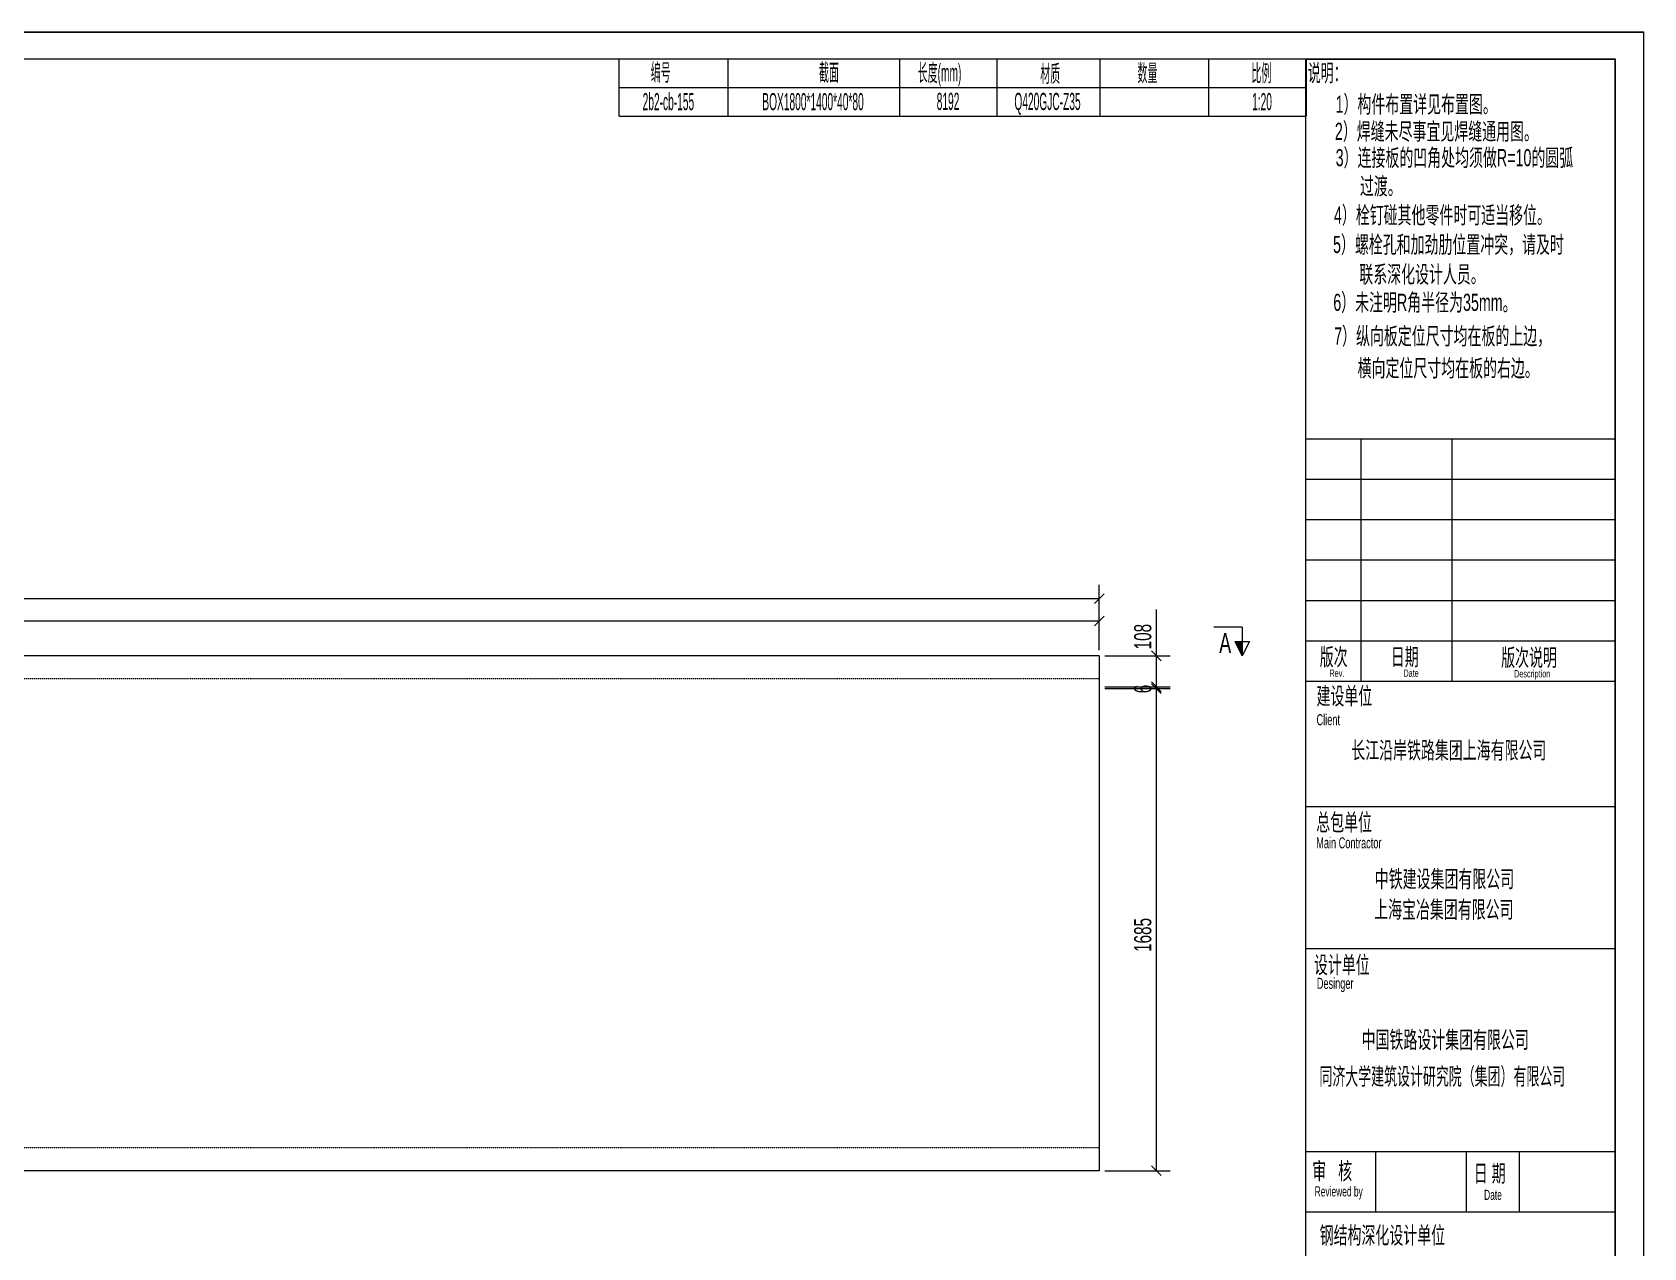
# Model space of a CAD drawing. Header units: millimetres. Extents: x 48 to 11980, y 100 to 8500.
# Drawn here: x 6348 to 11980, y 4251 to 8500 of the extents above; entities that cross this region are included whole.
import ezdxf

# ---------------------------------------------------------------- set-up
doc = ezdxf.new("R2010")
doc.units = ezdxf.units.MM
doc.linetypes.add('XKITLINE00', pattern=[0])
doc.linetypes.add('XKITLINE04', pattern=[3, 0.5, -0.5, 0.5, -0.5, 0.5, -0.5])
for name, color, linetype, lineweight in [('DrawingSheet', 5, 'Continuous', 0), ('OtherObjectType', 1, 'Continuous', 0), ('Part', 2, 'Continuous', 0), ('Section', 6, 'Continuous', 0), ('Z-DIMENSIONS', 1, 'Continuous', 0)]:
    doc.layers.add(name, color=color, linetype=linetype, lineweight=lineweight)
doc.styles.add('$TD_AUDIT_GENERATED_(D3)', font='ARIAL.TTF')
doc.styles.add('$TD_AUDIT_GENERATED_(E7)', font='ARIAL.TTF')
doc.styles.add('Arial', font='arial.ttf')
doc.styles.add('romsim', font='ARIAL.TTF')

# ---------------------------------------------------------------- blocks, each defined once
blk = doc.blocks.new('*A1')
at = {"layer": 'Part', "color": 4, "linetype": 'XKITLINE00', "lineweight": 0}
for p, q in [((10077, 6320), (1963, 6320)), ((10077, 6320), (10077, 4520)), ((10077, 4520), (1885, 4520))]:
    blk.add_line(p, q, dxfattribs=at)
at = {"layer": 'Part', "color": 7, "linetype": 'XKITLINE04', "lineweight": 0}
for p, q in [((10077, 6240), (1923, 6240)), ((10077, 4600), (1968, 4600))]:
    blk.add_line(p, q, dxfattribs=at)
blk = doc.blocks.new('*A3')
at = {"layer": 'DrawingSheet', "color": 5, "linetype": 'XKITLINE00', "lineweight": 0}
for p, q in [((11980, 8500), (100, 8500)), ((11980, 100), (11980, 8500))]:
    blk.add_line(p, q, dxfattribs=at)
blk = doc.blocks.new('*A4')
at = {"layer": 'OtherObjectType', "color": 7, "linetype": 'XKITLINE00', "lineweight": 0}
for p, q in [((8400, 8207), (8400, 8407)), ((8400, 8407), (10800, 8407)), ((8780, 8207), (8780, 8407)), ((9380, 8207), (9380, 8407)), ((9720, 8207), (9720, 8407)), ((10080, 8207), (10080, 8407)), ((10460, 8207), (10460, 8407)), ((10800, 8407), (10800, 8207)), ((8400, 8307), (10800, 8307)), ((8400, 8207), (10800, 8207))]:
    blk.add_line(p, q, dxfattribs=at)
at = {"layer": 'OtherObjectType', "color": 7, "width": 0.425}
for s, style, p in [('\\M+5B1E0\\M+5BAC5', 'Arial', (8509.8, 8329.8)), ('\\M+5BDD8\\M+5C3E6', 'Arial', (9097.7, 8329.7)), ('\\M+5B3A4\\M+5B6C8(mm)', 'Arial', (9442.7, 8328.8)), ('\\M+5B2C4\\M+5D6CA', 'Arial', (9871, 8325.4)), ('\\M+5CAFD\\M+5C1BF', 'Arial', (10210.7, 8327.7)), ('\\M+5B1C8\\M+5C0FD', 'Arial', (10608.9, 8327.4)), ('2b2-cb-155', '$TD_AUDIT_GENERATED_(D3)', (8481.4, 8227.5)), ('BOX1800*1400*40*80', '$TD_AUDIT_GENERATED_(D3)', (8899.6, 8227.3)), ('8192', '$TD_AUDIT_GENERATED_(D3)', (9509.1, 8228.2)), ('Q420GJC-Z35', '$TD_AUDIT_GENERATED_(D3)', (9780.5, 8228)), ('1:20', '$TD_AUDIT_GENERATED_(D3)', (10611.2, 8227.5))]:
    blk.add_text(s, height=60, dxfattribs=dict(at, style=style)).set_placement(p)
blk = doc.blocks.new('*A5')
at = {"layer": 'OtherObjectType', "color": 7, "linetype": 'XKITLINE00', "lineweight": 0}
for p, q in [((100, 8500), (11980, 8500)), ((11980, 100), (11980, 8500)), ((360.1, 8407), (11880.6, 8407)), ((10798, 8406), (10798, 192)), ((10798, 8406), (11879.4, 8406)), ((11879.4, 8406), (11879.4, 192)), ((11880.6, 8407), (11880.6, 193)), ((10798, 7078.9), (11879.4, 7078.9)), ((10991.1, 7078.9), (10991.1, 6231.3)), ((11309, 7078.9), (11309, 6231.3)), ((10798, 6937.6), (11879.4, 6937.6)), ((10798, 6796.4), (11879.4, 6796.4)), ((10798, 6655.1), (11879.4, 6655.1)), ((10798, 6513.8), (11879.4, 6513.8)), ((10798, 6372.6), (11879.4, 6372.6)), ((10798, 6231.3), (11879.4, 6231.3)), ((10798, 5793.3), (11879.4, 5793.3)), ((10798, 5297.3), (11879.4, 5297.3)), ((10798, 4587.4), (11879.4, 4587.4)), ((11044, 4376), (11044, 4588)), ((11360, 4376), (11360, 4588)), ((11546, 4376), (11546, 4588)), ((10798, 4376.3), (11879.4, 4376.3))]:
    blk.add_line(p, q, dxfattribs=at)
at = {"layer": 'OtherObjectType', "color": 7, "style": '$TD_AUDIT_GENERATED_(E7)'}
for s, height, width, p in [('\\M+5CBB5\\M+5C3F7\\M+5A3BA', 60, 0.553327, (10805.8, 8328)), ('1\\M+5A3A9\\M+5B9B9\\M+5BCFE\\M+5B2BC\\M+5D6C3\\M+5CFEA\\M+5BCFB\\M+5B2BC\\M+5D6C3\\M+5CDBC\\M+5A1A3', 60, 0.595, (10903, 8218.4)), ('2\\M+5A3A9\\M+5BAB8\\M+5B7EC\\M+5CEB4\\M+5BEA1\\M+5CAC2\\M+5D2CB\\M+5BCFB\\M+5BAB8\\M+5B7EC\\M+5CDA8\\M+5D3C3\\M+5CDBC\\M+5A1A3', 60, 0.595, (10900.6, 8123.6)), ('3\\M+5A3A9\\M+5C1AC\\M+5BDD3\\M+5B0E5\\M+5B5C4\\M+5B0BC\\M+5BDC7\\M+5B4A6\\M+5BEF9\\M+5D0EB\\M+5D7F6R=10\\M+5B5C4\\M+5D4B2\\M+5BBA1', 60, 0.595, (10903.4, 8031.6)), ('\\M+5B9FD\\M+5B6C9\\M+5A1A3', 60, 0.595, (10988, 7932)), ('4\\M+5A3A9\\M+5CBA8\\M+5B6A4\\M+5C5F6\\M+5C6E4\\M+5CBFB\\M+5C1E3\\M+5BCFE\\M+5CAB1\\M+5BFC9\\M+5CACA\\M+5B5B1\\M+5D2C6\\M+5CEBB\\M+5A1A3', 60, 0.595, (10897.4, 7830.8)), ('5\\M+5A3A9\\M+5C2DD\\M+5CBA8\\M+5BFD7\\M+5BACD\\M+5BCD3\\M+5BEA2\\M+5C0DF\\M+5CEBB\\M+5D6C3\\M+5B3E5\\M+5CDBB\\M+5A3AC\\M+5C7EB\\M+5BCB0\\M+5CAB1', 60, 0.595, (10894, 7728)), ('\\M+5C1AA\\M+5CFB5\\M+5C9EE\\M+5BBAF\\M+5C9E8\\M+5BCC6\\M+5C8CB\\M+5D4B1\\M+5A1A3', 60, 0.595, (10986, 7624)), ('6\\M+5A3A9\\M+5CEB4\\M+5D7A2\\M+5C3F7R\\M+5BDC7\\M+5B0EB\\M+5BEB6\\M+5CEAA35mm\\M+5A1A3', 60, 0.595, (10895, 7525.7)), ('7\\M+5A3A9\\M+5D7DD\\M+5CFF2\\M+5B0E5\\M+5B6A8\\M+5CEBB\\M+5B3DF\\M+5B4E7\\M+5BEF9\\M+5D4DA\\M+5B0E5\\M+5B5C4\\M+5C9CF\\M+5B1DF\\M+5A3AC', 60, 0.595, (10898, 7408)), ('\\M+5BAE1\\M+5CFF2\\M+5B6A8\\M+5CEBB\\M+5B3DF\\M+5B4E7\\M+5BEF9\\M+5D4DA\\M+5B0E5\\M+5B5C4\\M+5D3D2\\M+5B1DF\\M+5A1A3', 60, 0.595, (10980, 7296)), ('\\M+5B0E6\\M+5B4CE', 60, 0.595, (10847.7, 6286.3)), ('\\M+5C8D5\\M+5C6DA', 60, 0.595, (11096, 6286.3)), ('\\M+5B0E6\\M+5B4CE\\M+5CBB5\\M+5C3F7', 60, 0.595, (11481.7, 6284.3)), ('Rev.', 25.43, 0.595, (10881.8, 6246.7)), ('Date', 25.43, 0.595, (11140.1, 6246.7)), ('Description', 25.427, 0.595, (11526.9, 6244.7)), ('\\M+5BDA8\\M+5C9E8\\M+5B5A5\\M+5CEBB', 60, 0.595, (10836.5, 6149.7)), ('Client', 38.54, 0.595, (10836.5, 6077.5)), ('\\M+5B3A4\\M+5BDAD\\M+5D1D8\\M+5B0B6\\M+5CCFA\\M+5C2B7\\M+5BCAF\\M+5CDC5\\M+5C9CF\\M+5BAA3\\M+5D3D0\\M+5CFDE\\M+5B9AB\\M+5CBBE', 60, 0.595, (10957.9, 5960)), ('\\M+5D7DC\\M+5B0FC\\M+5B5A5\\M+5CEBB', 60, 0.595, (10835.5, 5708.3)), ('Main Contractor', 38.545, 0.595, (10835.5, 5647)), ('\\M+5D6D0\\M+5CCFA\\M+5BDA8\\M+5C9E8\\M+5BCAF\\M+5CDC5\\M+5D3D0\\M+5CFDE\\M+5B9AB\\M+5CBBE', 60, 0.595, (11040, 5510)), ('\\M+5C9CF\\M+5BAA3\\M+5B1A6\\M+5D2B1\\M+5BCAF\\M+5CDC5\\M+5D3D0\\M+5CFDE\\M+5B9AB\\M+5CBBE', 60, 0.595, (11037.8, 5403.4)), ('\\M+5C9E8\\M+5BCC6\\M+5B5A5\\M+5CEBB', 60, 0.595, (10827.4, 5210)), ('Desinger', 38.54, 0.595, (10837.5, 5155.9)), ('\\M+5D6D0\\M+5B9FA\\M+5CCFA\\M+5C2B7\\M+5C9E8\\M+5BCC6\\M+5BCAF\\M+5CDC5\\M+5D3D0\\M+5CFDE\\M+5B9AB\\M+5CBBE', 60, 0.595, (10994, 4948)), ('\\M+5CDAC\\M+5BCC3\\M+5B4F3\\M+5D1A7\\M+5BDA8\\M+5D6FE\\M+5C9E8\\M+5BCC6\\M+5D1D0\\M+5BEBF\\M+5D4BA\\M+5A3A8\\M+5BCAF\\M+5CDC5\\M+5A3A9\\M+5D3D0\\M+5CFDE\\M+5B9AB\\M+5CBBE', 60, 0.5525, (10846.5, 4820)), ('\\M+5C9F3   \\M+5BACB', 60, 0.595, (10821.8, 4489)), ('\\M+5C8D5 \\M+5C6DA', 60, 0.595, (11385.8, 4481)), ('Reviewed by', 35.315, 0.595, (10830, 4430)), ('Date', 35.32, 0.595, (11422, 4418)), ('\\M+5B8D6\\M+5BDE1\\M+5B9B9\\M+5C9EE\\M+5BBAF\\M+5C9E8\\M+5BCC6\\M+5B5A5\\M+5CEBB', 60, 0.595, (10847.4, 4264.6))]:
    blk.add_text(s, height=height, dxfattribs=dict(at, width=width)).set_placement(p)
blk = doc.blocks.new('*A6')
at = {"layer": 'Z-DIMENSIONS', "color": 3, "linetype": 'XKITLINE00', "lineweight": 0}
for p, q in [((10094, 6537), (10060, 6503)), ((10077, 6340), (10077, 6568)), ((1885, 6520), (10077, 6520))]:
    blk.add_line(p, q, dxfattribs=at)
at = {"layer": 'Z-DIMENSIONS', "color": 7}
blk.add_point((10077, 6520), dxfattribs=at)
blk = doc.blocks.new('*A29')
at = {"layer": 'Z-DIMENSIONS', "color": 3, "linetype": 'XKITLINE00', "lineweight": 0}
for p, q in [((10077, 6340), (10077, 6490)), ((2390, 6442), (10077, 6442)), ((10094, 6459), (10060, 6425))]:
    blk.add_line(p, q, dxfattribs=at)
at = {"layer": 'Z-DIMENSIONS', "color": 7}
blk.add_point((10077, 6442), dxfattribs=at)
blk = doc.blocks.new('*A33')
at = {"layer": 'Z-DIMENSIONS', "color": 3, "linetype": 'XKITLINE00', "lineweight": 0}
for p, q in [((10097, 6205.4), (10325, 6205.4)), ((10260, 6222.4), (10294, 6188.5)), ((10277, 4520), (10277, 6205.4)), ((10097, 4520), (10325, 4520)), ((10260, 4537), (10294, 4503))]:
    blk.add_line(p, q, dxfattribs=at)
at = {"layer": 'Z-DIMENSIONS', "color": 7}
for p in [(10277, 6205.4), (10277, 4520)]:
    blk.add_point(p, dxfattribs=at)
at = {"layer": 'Z-DIMENSIONS', "color": 7, "style": 'romsim', "width": 0.6375}
blk.add_text('1685', height=60, rotation=90.0002, dxfattribs=at).set_placement((10259, 5284.8))
blk = doc.blocks.new('*A34')
at = {"layer": 'Z-DIMENSIONS', "color": 3, "linetype": 'XKITLINE00', "lineweight": 0}
for p, q in [((10097, 6211.7), (10325, 6211.7)), ((10097, 6205.4), (10325, 6205.4)), ((10260, 6228.7), (10294, 6194.7)), ((10260, 6222.4), (10294, 6188.5)), ((10277, 6205.4), (10277, 6211.7))]:
    blk.add_line(p, q, dxfattribs=at)
at = {"layer": 'Z-DIMENSIONS', "color": 7}
for p in [(10277, 6211.7), (10277, 6205.4)]:
    blk.add_point(p, dxfattribs=at)
at = {"layer": 'Z-DIMENSIONS', "color": 7, "style": 'romsim', "width": 0.6375}
blk.add_text('6', height=60, rotation=90.0002, dxfattribs=at).set_placement((10259, 6189.1))
blk = doc.blocks.new('*A35')
at = {"layer": 'Z-DIMENSIONS', "color": 3, "linetype": 'XKITLINE00', "lineweight": 0}
for p, q in [((10277, 6320), (10277, 6481.9)), ((10277, 6320), (10277, 6481.9)), ((10097, 6320), (10325, 6320)), ((10260, 6337), (10294, 6303)), ((10277, 6211.7), (10277, 6320)), ((10097, 6211.7), (10325, 6211.7)), ((10260, 6228.7), (10294, 6194.7))]:
    blk.add_line(p, q, dxfattribs=at)
at = {"layer": 'Z-DIMENSIONS', "color": 7}
for p in [(10277, 6320), (10277, 6211.7)]:
    blk.add_point(p, dxfattribs=at)
at = {"layer": 'Z-DIMENSIONS', "color": 7, "style": 'romsim', "width": 0.6375}
blk.add_text('108', height=60, rotation=90.0002, dxfattribs=at).set_placement((10259, 6342.5))
blk = doc.blocks.new('*A37')
at = {"layer": 'Section'}
blk.add_hatch(color=6, dxfattribs=at).paths.add_polyline_path([(10577, 6370), (10577, 6320), (10552, 6370)], flags=17)
at = {"layer": 'Section', "color": 6, "linetype": 'XKITLINE00', "lineweight": 0}
for p, q in [((10577, 6420), (10477, 6420)), ((10552, 6370), (10602, 6370)), ((10577, 6320), (10552, 6370)), ((10577, 6420), (10577, 6320)), ((10602, 6370), (10577, 6320))]:
    blk.add_line(p, q, dxfattribs=at)
at = {"layer": 'Section', "color": 6, "style": 'romsim', "width": 0.6375}
blk.add_text('A', height=70, dxfattribs=at).set_placement((10496.5, 6330))

msp = doc.modelspace()

# ---------------------------------------------------------------- block references
at = {"lineweight": 0}
for name in ['*A3', '*A5', '*A4', '*A6', '*A29', '*A35', '*A37', '*A1', '*A34', '*A33']:
    msp.add_blockref(name, (0, 0), dxfattribs=at)

doc.saveas('drawing.dxf')
